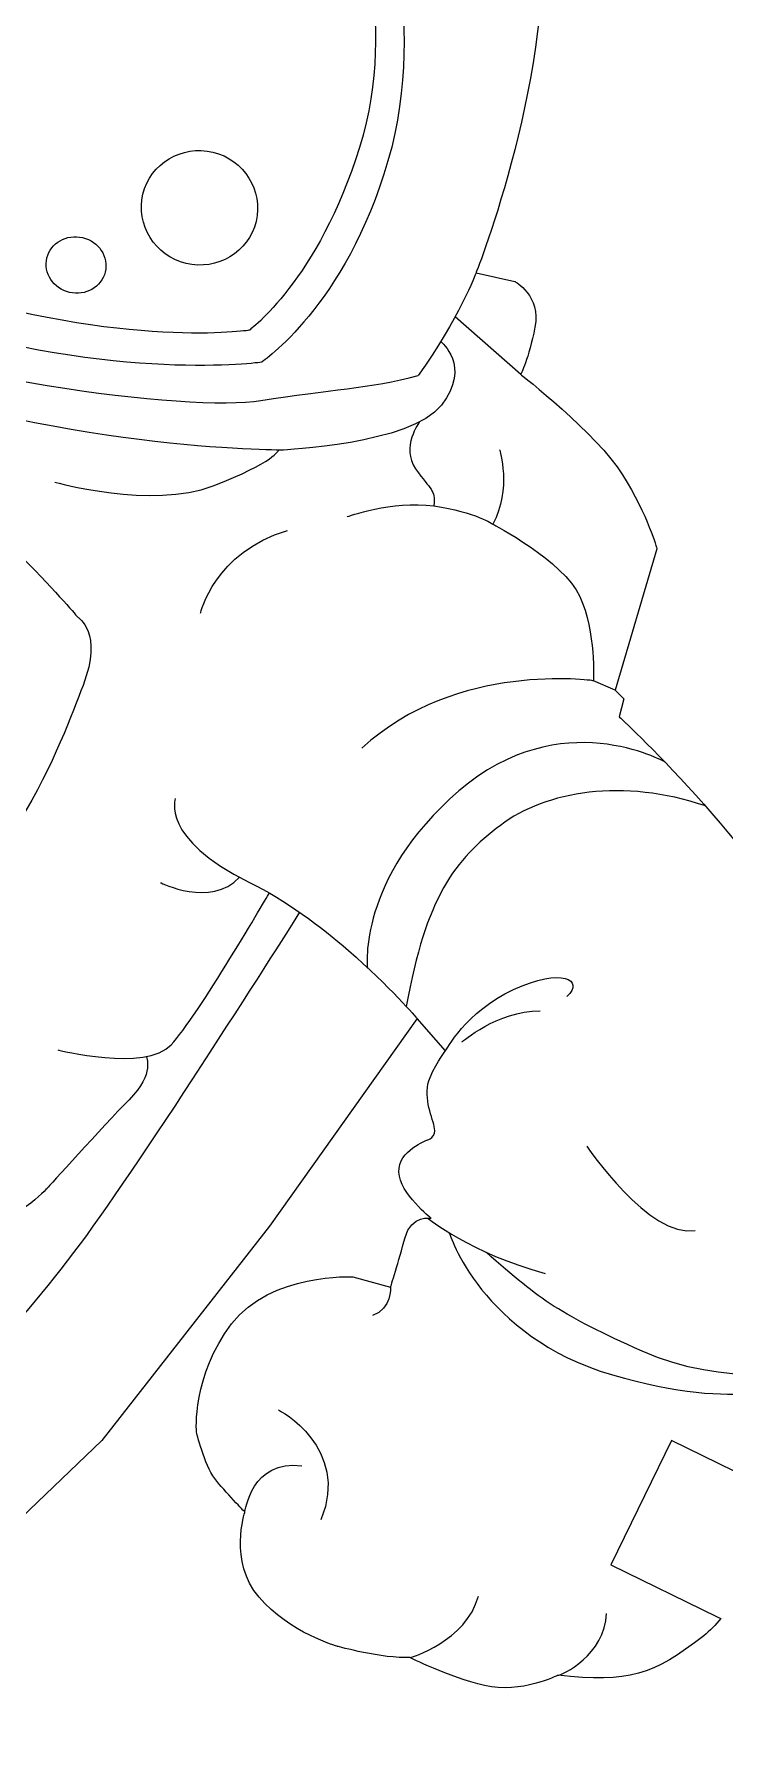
# Model space of a CAD drawing. Header units: centimetres. Extents: x -65 to 125, y -59 to 116.
# Drawn here: x 22.505 to 24.304, y 5.956 to 10.398 of the extents above; entities that cross this region are included whole.
import ezdxf

# ---------------------------------------------------------------- set-up
doc = ezdxf.new("R2010")
doc.units = ezdxf.units.CM
doc.header["$MEASUREMENT"] = 0
doc.layers.add('layer 1', color=7, linetype='Continuous')

msp = doc.modelspace()

# ---------------------------------------------------------------- linework, layer by layer
at = {"layer": 'layer 1', "color": 250, "lineweight": 9}
msp.add_open_spline([(-27.41654, 31.46228), (-27.41654, 31.46228), (26.77014, 31.46228), (26.77014, 31.46228), (26.77014, 31.46228), (26.77014, 31.46228), (26.77014, -20.81939), (26.77014, -20.81939), (26.77014, -20.81939), (26.77014, -20.81939), (-27.41654, -20.81939), (-27.41654, -20.81939), (-27.41654, -20.81939), (-27.41654, -20.81939), (-27.41654, 31.46228), (-27.41654, 31.46228)], degree=3, knots=[0, 0, 0, 0, 0.2, 0.2, 0.2, 0.2, 0.4, 0.4, 0.4, 0.4, 0.6, 0.6, 0.6, 0.6, 1, 1, 1, 1], dxfattribs=at)
at = {"layer": 'layer 1', "color": 242, "lineweight": 9}
for points, knots in [([(23.39469, 10.81531), (23.39469, 10.81531), (23.39469, 10.81531), (23.39469, 10.81531), (23.39469, 10.81531), (23.39469, 10.81531), (23.53722, 10.44698), (23.4269, 10.06762)], [0, 0, 0, 0, 0.3333333, 0.3333333, 0.3333333, 0.3333333, 1, 1, 1, 1]), ([(23.32764, 10.74771), (23.32764, 10.74771), (23.32764, 10.74771), (23.32764, 10.74771), (23.32764, 10.74771), (23.32764, 10.74771), (23.4593, 10.44691), (23.35259, 10.10208), (23.35259, 10.10208), (23.35259, 10.10208), (23.35259, 10.10208), (23.35259, 10.10208), (23.35259, 10.10208), (23.24588, 9.75725), (23.06557, 9.62605), (23.06557, 9.62605)], [0, 0, 0, 0, 0.2, 0.2, 0.2, 0.2, 0.4, 0.4, 0.4, 0.4, 0.6, 0.6, 0.6, 0.6, 1, 1, 1, 1]), ([(22.90104, 9.80019), (22.90104, 9.80019), (22.90104, 9.80019), (22.90104, 9.80019), (22.90104, 9.80019), (22.81973, 9.81979), (22.76946, 9.90059), (22.78876, 9.98066), (22.78876, 9.98066), (22.78876, 9.98066), (22.78876, 9.98066), (22.78876, 9.98066), (22.78876, 9.98066), (22.80806, 10.06073), (22.88962, 10.10976), (22.97092, 10.09017)], [0, 0, 0, 0, 0.2, 0.2, 0.2, 0.2, 0.4, 0.4, 0.4, 0.4, 0.6, 0.6, 0.6, 0.6, 1, 1, 1, 1]), ([(23.4269, 10.06762), (23.4269, 10.06762), (23.4269, 10.06762), (23.4269, 10.06762), (23.4269, 10.06762), (23.31659, 9.68826), (23.09744, 9.54282), (23.09744, 9.54282)], [0, 0, 0, 0, 0.3333333, 0.3333333, 0.3333333, 0.3333333, 1, 1, 1, 1]), ([(23.0832, 9.9097), (23.0832, 9.9097), (23.0832, 9.9097), (23.0832, 9.9097), (23.0832, 9.9097), (23.0639, 9.82962), (22.98234, 9.78059), (22.90104, 9.80019)], [0, 0, 0, 0, 0.3333333, 0.3333333, 0.3333333, 0.3333333, 1, 1, 1, 1]), ([(22.53863, 9.81436), (22.53863, 9.81436), (22.53863, 9.81436), (22.53863, 9.81436), (22.53863, 9.81436), (22.54813, 9.85378), (22.58979, 9.87756), (22.63167, 9.86747)], [0, 0, 0, 0, 0.3333333, 0.3333333, 0.3333333, 0.3333333, 1, 1, 1, 1]), ([(22.59727, 9.72471), (22.59727, 9.72471), (22.59727, 9.72471), (22.59727, 9.72471), (22.59727, 9.72471), (22.55538, 9.7348), (22.52913, 9.77495), (22.53863, 9.81436)], [0, 0, 0, 0, 0.3333333, 0.3333333, 0.3333333, 0.3333333, 1, 1, 1, 1]), ([(22.69031, 9.77781), (22.69031, 9.77781), (22.69031, 9.77781), (22.69031, 9.77781), (22.69031, 9.77781), (22.68081, 9.73839), (22.63915, 9.71461), (22.59727, 9.72471)], [0, 0, 0, 0, 0.3333333, 0.3333333, 0.3333333, 0.3333333, 1, 1, 1, 1]), ([(23.06557, 9.62605), (23.06557, 9.62605), (23.06557, 9.62605), (23.06557, 9.62605), (23.06557, 9.62605), (23.06557, 9.62605), (22.74432, 9.57602), (22.23097, 9.73751)], [0, 0, 0, 0, 0.3333333, 0.3333333, 0.3333333, 0.3333333, 1, 1, 1, 1]), ([(21.87362, 9.67961), (21.87362, 9.67961), (21.87362, 9.67961), (21.87362, 9.67961), (21.87362, 9.67961), (22.19959, 9.49955), (22.91628, 9.41297), (23.09578, 9.44287)], [0, 0, 0, 0, 0.3333333, 0.3333333, 0.3333333, 0.3333333, 1, 1, 1, 1]), ([(23.09744, 9.54282), (23.09744, 9.54282), (23.09744, 9.54282), (23.09744, 9.54282), (23.09744, 9.54282), (23.09744, 9.54282), (22.71865, 9.48895), (22.19691, 9.65483)], [0, 0, 0, 0, 0.3333333, 0.3333333, 0.3333333, 0.3333333, 1, 1, 1, 1]), ([(23.15087, 9.31395), (23.15087, 9.31395), (23.15087, 9.31395), (23.15087, 9.31395), (23.15087, 9.31395), (23.15087, 9.31395), (22.54653, 9.31327), (21.99092, 9.5345)], [0, 0, 0, 0, 0.3333333, 0.3333333, 0.3333333, 0.3333333, 1, 1, 1, 1]), ([(23.09578, 9.44287), (23.09578, 9.44287), (23.09578, 9.44287), (23.09578, 9.44287), (23.09578, 9.44287), (23.27529, 9.47277), (23.37934, 9.47365), (23.50566, 9.50812)], [0, 0, 0, 0, 0.3333333, 0.3333333, 0.3333333, 0.3333333, 1, 1, 1, 1]), ([(23.56614, 9.431), (23.56614, 9.431), (23.56614, 9.431), (23.56614, 9.431), (23.56614, 9.431), (23.48715, 9.32849), (23.15087, 9.31395), (23.15087, 9.31395)], [0, 0, 0, 0, 0.3333333, 0.3333333, 0.3333333, 0.3333333, 1, 1, 1, 1]), ([(22.09324, 9.36642), (22.09324, 9.36642), (22.09324, 9.36642), (22.09324, 9.36642), (22.09324, 9.36642), (22.41109, 9.12815), (22.61882, 8.87864), (22.61882, 8.87864)], [0, 0, 0, 0, 0.3333333, 0.3333333, 0.3333333, 0.3333333, 1, 1, 1, 1]), ([(22.9715, 9.22087), (22.9715, 9.22087), (22.9715, 9.22087), (22.9715, 9.22087), (22.9715, 9.22087), (23.13153, 9.2826), (23.14267, 9.31401), (23.14267, 9.31401)], [0, 0, 0, 0, 0.3333333, 0.3333333, 0.3333333, 0.3333333, 1, 1, 1, 1]), ([(23.49896, 9.26485), (23.49896, 9.26485), (23.49896, 9.26485), (23.49896, 9.26485), (23.49896, 9.26485), (23.5384, 9.20814), (23.55032, 9.21352), (23.54653, 9.16841)], [0, 0, 0, 0, 0.3333333, 0.3333333, 0.3333333, 0.3333333, 1, 1, 1, 1]), ([(23.54653, 9.16841), (23.54653, 9.16841), (23.54653, 9.16841), (23.54653, 9.16841), (23.54653, 9.16841), (23.65602, 9.15265), (23.70025, 9.12074), (23.70025, 9.12074)], [0, 0, 0, 0, 0.3333333, 0.3333333, 0.3333333, 0.3333333, 1, 1, 1, 1]), ([(23.70025, 9.12074), (23.70025, 9.12074), (23.70025, 9.12074), (23.70025, 9.12074), (23.70025, 9.12074), (23.70025, 9.12074), (23.88387, 9.02574), (23.9264, 8.93289)], [0, 0, 0, 0, 0.3333333, 0.3333333, 0.3333333, 0.3333333, 1, 1, 1, 1]), ([(23.9264, 8.93289), (23.9264, 8.93289), (23.9264, 8.93289), (23.9264, 8.93289), (23.9264, 8.93289), (23.96892, 8.84003), (23.96193, 8.71309), (23.96193, 8.71309)], [0, 0, 0, 0, 0.3333333, 0.3333333, 0.3333333, 0.3333333, 1, 1, 1, 1]), ([(22.61882, 8.87864), (22.61882, 8.87864), (22.61882, 8.87864), (22.61882, 8.87864), (22.61882, 8.87864), (22.61882, 8.87864), (22.68594, 8.83886), (22.63257, 8.70067)], [0, 0, 0, 0, 0.3333333, 0.3333333, 0.3333333, 0.3333333, 1, 1, 1, 1]), ([(23.96193, 8.71309), (23.96193, 8.71309), (23.96193, 8.71309), (23.96193, 8.71309), (23.96193, 8.71309), (23.96193, 8.71309), (23.6051, 8.76481), (23.3591, 8.53734)], [0, 0, 0, 0, 0.3333333, 0.3333333, 0.3333333, 0.3333333, 1, 1, 1, 1]), ([(22.63257, 8.70067), (22.63257, 8.70067), (22.63257, 8.70067), (22.63257, 8.70067), (22.63257, 8.70067), (22.5792, 8.56249), (22.435, 8.14527), (22.06758, 7.9624)], [0, 0, 0, 0, 0.3333333, 0.3333333, 0.3333333, 0.3333333, 1, 1, 1, 1]), ([(23.61155, 8.42606), (23.61155, 8.42606), (23.61155, 8.42606), (23.61155, 8.42606), (23.61155, 8.42606), (23.34636, 8.19731), (23.37328, 7.96614), (23.37328, 7.96614)], [0, 0, 0, 0, 0.3333333, 0.3333333, 0.3333333, 0.3333333, 1, 1, 1, 1]), ([(23.71971, 8.33626), (23.71971, 8.33626), (23.71971, 8.33626), (23.71971, 8.33626), (23.71971, 8.33626), (23.60139, 8.24678), (23.52544, 8.14971), (23.47469, 7.86442)], [0, 0, 0, 0, 0.3333333, 0.3333333, 0.3333333, 0.3333333, 1, 1, 1, 1]), ([(23.06603, 8.18784), (23.06603, 8.18784), (23.06603, 8.18784), (23.06603, 8.18784), (23.06603, 8.18784), (23.16112, 8.14096), (23.251, 8.07364), (23.32422, 8.01022)], [0, 0, 0, 0, 0.3333333, 0.3333333, 0.3333333, 0.3333333, 1, 1, 1, 1]), ([(22.86259, 7.76484), (22.86259, 7.76484), (22.86259, 7.76484), (22.86259, 7.76484), (22.86259, 7.76484), (22.92932, 7.83609), (23.11776, 8.16013), (23.11776, 8.16013)], [0, 0, 0, 0, 0.3333333, 0.3333333, 0.3333333, 0.3333333, 1, 1, 1, 1]), ([(23.32422, 8.01022), (23.32422, 8.01022), (23.32422, 8.01022), (23.32422, 8.01022), (23.32422, 8.01022), (23.43128, 7.91748), (23.50273, 7.83306), (23.50273, 7.83306)], [0, 0, 0, 0, 0.3333333, 0.3333333, 0.3333333, 0.3333333, 1, 1, 1, 1]), ([(23.75402, 7.90865), (23.75402, 7.90865), (23.75402, 7.90865), (23.75402, 7.90865), (23.75402, 7.90865), (23.87901, 7.96703), (23.94052, 7.93333), (23.89246, 7.89062)], [0, 0, 0, 0, 0.3333333, 0.3333333, 0.3333333, 0.3333333, 1, 1, 1, 1]), ([(22.7525, 7.62143), (22.7525, 7.62143), (22.7525, 7.62143), (22.7525, 7.62143), (22.7525, 7.62143), (22.68381, 7.55184), (22.54019, 7.39173), (22.54019, 7.39173)], [0, 0, 0, 0, 0.3333333, 0.3333333, 0.3333333, 0.3333333, 1, 1, 1, 1]), ([(22.54019, 7.39173), (22.54019, 7.39173), (22.54019, 7.39173), (22.54019, 7.39173), (22.54019, 7.39173), (22.54019, 7.39173), (22.44973, 7.29553), (22.36544, 7.29342)], [0, 0, 0, 0, 0.3333333, 0.3333333, 0.3333333, 0.3333333, 1, 1, 1, 1]), ([(22.64141, 7.26822), (22.64141, 7.26822), (22.64141, 7.26822), (22.64141, 7.26822), (22.64141, 7.26822), (22.46537, 7.02743), (22.26089, 6.82535), (22.26089, 6.82535)], [0, 0, 0, 0, 0.3333333, 0.3333333, 0.3333333, 0.3333333, 1, 1, 1, 1]), ([(24.08866, 6.96651), (24.08866, 6.96651), (24.08866, 6.96651), (24.08866, 6.96651), (24.08866, 6.96651), (23.87693, 7.06239), (23.82604, 7.09607), (23.68288, 7.2243)], [0, 0, 0, 0, 0.3333333, 0.3333333, 0.3333333, 0.3333333, 1, 1, 1, 1]), ([(24.01127, 6.90492), (24.01127, 6.90492), (24.01127, 6.90492), (24.01127, 6.90492), (24.01127, 6.90492), (24.35298, 6.80486), (24.48559, 6.88501), (24.48559, 6.88501)], [0, 0, 0, 0, 0.3333333, 0.3333333, 0.3333333, 0.3333333, 1, 1, 1, 1])]:
    msp.add_open_spline(points, degree=3, knots=knots, dxfattribs=at)
at = {"layer": 'layer 1', "color": 142, "lineweight": 9}
for points in [[(23.82378, 10.73025), (23.82378, 10.73025), (23.82378, 10.73025), (23.82378, 10.73025), (23.82378, 10.73025), (23.86906, 10.31103), (23.65634, 9.77577), (23.65634, 9.77577)], [(23.65634, 9.77577), (23.65634, 9.77577), (23.65634, 9.77577), (23.65634, 9.77577), (23.65634, 9.77577), (23.65634, 9.77577), (23.75711, 9.75325), (23.75711, 9.75325)], [(23.75711, 9.75325), (23.75711, 9.75325), (23.75711, 9.75325), (23.75711, 9.75325), (23.75711, 9.75325), (23.75711, 9.75325), (23.82604, 9.71598), (23.80976, 9.63376)], [(23.80976, 9.63376), (23.80976, 9.63376), (23.80976, 9.63376), (23.80976, 9.63376), (23.80976, 9.63376), (23.79347, 9.55154), (23.77254, 9.51115), (23.77254, 9.51115)], [(23.77254, 9.51115), (23.77254, 9.51115), (23.77254, 9.51115), (23.77254, 9.51115), (23.77254, 9.51115), (23.77254, 9.51115), (23.97181, 9.35632), (24.03812, 9.24948)], [(24.03812, 9.24948), (24.03812, 9.24948), (24.03812, 9.24948), (24.03812, 9.24948), (24.03812, 9.24948), (24.1044, 9.14264), (24.12739, 9.05685), (24.12739, 9.05685)], [(24.12739, 9.05685), (24.12739, 9.05685), (24.12739, 9.05685), (24.12739, 9.05685), (24.12739, 9.05685), (24.12739, 9.05685), (24.01866, 8.6889), (24.01866, 8.6889)], [(24.01866, 8.6889), (24.01866, 8.6889), (24.01866, 8.6889), (24.01866, 8.6889), (24.01866, 8.6889), (24.01866, 8.6889), (24.04083, 8.66584), (24.04083, 8.66584)], [(24.04083, 8.66584), (24.04083, 8.66584), (24.04083, 8.66584), (24.04083, 8.66584), (24.04083, 8.66584), (24.04083, 8.66584), (24.02899, 8.61913), (24.02899, 8.61913)], [(24.02899, 8.61913), (24.02899, 8.61913), (24.02899, 8.61913), (24.02899, 8.61913), (24.02899, 8.61913), (24.02899, 8.61913), (24.38485, 8.29379), (24.55655, 7.96328)], [(23.50273, 7.83306), (23.50273, 7.83306), (23.50273, 7.83306), (23.50273, 7.83306), (23.50273, 7.83306), (23.50273, 7.83306), (23.1186, 7.29191), (23.1186, 7.29191)], [(23.5769, 7.74909), (23.5769, 7.74909), (23.5769, 7.74909), (23.5769, 7.74909), (23.5769, 7.74909), (23.5769, 7.74909), (23.50273, 7.83306), (23.50273, 7.83306)], [(23.53658, 7.67975), (23.53658, 7.67975), (23.53658, 7.67975), (23.53658, 7.67975), (23.53658, 7.67975), (23.55651, 7.72569), (23.5769, 7.74909), (23.5769, 7.74909)], [(23.54756, 7.55142), (23.54756, 7.55142), (23.54756, 7.55142), (23.54756, 7.55142), (23.54756, 7.55142), (23.54049, 7.58086), (23.51666, 7.6338), (23.53658, 7.67975)], [(23.52906, 7.51635), (23.52906, 7.51635), (23.52906, 7.51635), (23.52906, 7.51635), (23.52906, 7.51635), (23.52906, 7.51635), (23.55462, 7.52198), (23.54756, 7.55142)], [(23.45534, 7.43323), (23.45534, 7.43323), (23.45534, 7.43323), (23.45534, 7.43323), (23.45534, 7.43323), (23.45304, 7.48983), (23.52906, 7.51635), (23.52906, 7.51635)], [(23.53954, 7.31267), (23.53954, 7.31267), (23.53954, 7.31267), (23.53954, 7.31267), (23.53954, 7.31267), (23.53954, 7.31267), (23.45763, 7.37662), (23.45534, 7.43323)], [(23.1186, 7.29191), (23.1186, 7.29191), (23.1186, 7.29191), (23.1186, 7.29191), (23.1186, 7.29191), (23.1186, 7.29191), (22.68202, 6.73393), (22.68202, 6.73393)], [(23.47137, 7.26243), (23.47137, 7.26243), (23.47137, 7.26243), (23.47137, 7.26243), (23.47137, 7.26243), (23.48783, 7.32337), (23.53954, 7.31267), (23.53954, 7.31267)], [(23.43365, 7.13286), (23.43365, 7.13286), (23.43365, 7.13286), (23.43365, 7.13286), (23.43365, 7.13286), (23.43365, 7.13286), (23.45492, 7.20149), (23.47137, 7.26243)], [(23.01946, 7.03737), (23.01946, 7.03737), (23.01946, 7.03737), (23.01946, 7.03737), (23.01946, 7.03737), (23.12267, 7.17181), (23.33576, 7.15998), (23.33576, 7.15998)], [(23.33576, 7.15998), (23.33576, 7.15998), (23.33576, 7.15998), (23.33576, 7.15998), (23.33576, 7.15998), (23.33576, 7.15998), (23.43365, 7.13286), (23.43365, 7.13286)], [(22.92807, 6.7561), (22.92807, 6.7561), (22.92807, 6.7561), (22.92807, 6.7561), (22.92807, 6.7561), (22.92807, 6.7561), (22.91625, 6.90293), (23.01946, 7.03737)], [(22.97556, 6.63489), (22.97556, 6.63489), (22.97556, 6.63489), (22.97556, 6.63489), (22.97556, 6.63489), (22.94911, 6.66959), (22.92807, 6.7561), (22.92807, 6.7561)], [(22.68202, 6.73393), (22.68202, 6.73393), (22.68202, 6.73393), (22.68202, 6.73393), (22.68202, 6.73393), (22.68202, 6.73393), (22.47199, 6.53319), (22.47199, 6.53319)], [(24.16522, 6.73359), (24.16522, 6.73359), (24.16522, 6.73359), (24.16522, 6.73359), (24.16522, 6.73359), (24.16522, 6.73359), (24.0073, 6.41008), (24.0073, 6.41008)], [(23.05422, 6.54749), (23.05422, 6.54749), (23.05422, 6.54749), (23.05422, 6.54749), (23.05422, 6.54749), (23.05422, 6.54749), (23.00201, 6.60019), (22.97556, 6.63489)], [(23.09101, 6.32561), (23.09101, 6.32561), (23.09101, 6.32561), (23.09101, 6.32561), (23.09101, 6.32561), (23.01133, 6.41857), (23.05422, 6.54749), (23.05422, 6.54749)], [(24.0073, 6.41008), (24.0073, 6.41008), (24.0073, 6.41008), (24.0073, 6.41008), (24.0073, 6.41008), (24.0073, 6.41008), (24.28445, 6.27479), (24.28445, 6.27479)], [(23.2955, 6.19726), (23.2955, 6.19726), (23.2955, 6.19726), (23.2955, 6.19726), (23.2955, 6.19726), (23.2955, 6.19726), (23.17068, 6.23265), (23.09101, 6.32561)], [(24.28445, 6.27479), (24.28445, 6.27479), (24.28445, 6.27479), (24.28445, 6.27479), (24.28445, 6.27479), (24.28445, 6.27479), (24.29344, 6.27041), (24.29344, 6.27041)], [(24.24925, 6.2253), (24.24925, 6.2253), (24.24925, 6.2253), (24.24925, 6.2253), (24.24925, 6.2253), (24.11572, 6.12177), (24.05551, 6.10206), (23.86919, 6.12219)], [(23.67869, 6.09547), (23.67869, 6.09547), (23.67869, 6.09547), (23.67869, 6.09547), (23.67869, 6.09547), (23.58319, 6.1179), (23.4844, 6.16826), (23.4844, 6.16826)]]:
    msp.add_open_spline(points, degree=3, knots=[0, 0, 0, 0, 0.3333333, 0.3333333, 0.3333333, 0.3333333, 1, 1, 1, 1], dxfattribs=at)
at = {"layer": 'layer 1', "color": 242, "lineweight": 9}
for points in [[(22.97092, 10.09017), (23.05223, 10.07057), (23.1025, 9.98977), (23.0832, 9.9097)], [(22.63167, 9.86747), (22.67356, 9.85737), (22.69981, 9.81723), (22.69031, 9.77781)], [(23.65634, 9.77577), (23.65634, 9.77577), (23.61044, 9.65397), (23.50566, 9.50812)], [(23.77254, 9.51115), (23.77254, 9.51115), (23.60181, 9.66135), (23.60181, 9.66135)], [(23.5643, 9.5964), (23.5643, 9.5964), (23.64513, 9.53351), (23.56614, 9.431)], [(23.50908, 9.38731), (23.50908, 9.38731), (23.45953, 9.32156), (23.49896, 9.26485)], [(23.71753, 9.31483), (23.71753, 9.31483), (23.74956, 9.21271), (23.70025, 9.12074)], [(22.55959, 9.23046), (22.55959, 9.23046), (22.81147, 9.15913), (22.9715, 9.22087)], [(23.32026, 9.14034), (23.32026, 9.14034), (23.43704, 9.18418), (23.54653, 9.16841)], [(22.93871, 8.8889), (22.93871, 8.8889), (22.97465, 9.04782), (23.16533, 9.10453)], [(24.01866, 8.6889), (24.01866, 8.6889), (23.96193, 8.71309), (23.96193, 8.71309)], [(24.14796, 8.50154), (24.14796, 8.50154), (23.87673, 8.65481), (23.61155, 8.42606)], [(24.25349, 8.38694), (24.03974, 8.4597), (23.83804, 8.42575), (23.71971, 8.33626)], [(22.87329, 8.40659), (22.87329, 8.40659), (22.83187, 8.30328), (23.06603, 8.18784)], [(22.83452, 8.187), (22.83452, 8.187), (22.96493, 8.1203), (23.03984, 8.2013)], [(23.19662, 8.10992), (23.19662, 8.10992), (22.81745, 7.50901), (22.64141, 7.26822)], [(23.5769, 7.74909), (23.5769, 7.74909), (23.62902, 7.85026), (23.75402, 7.90865)], [(23.61966, 7.77228), (23.61966, 7.77228), (23.7097, 7.85206), (23.82322, 7.85303)], [(22.56664, 7.7512), (22.56664, 7.7512), (22.79586, 7.69359), (22.86259, 7.76484)], [(22.79659, 7.73405), (22.79659, 7.73405), (22.82119, 7.69102), (22.7525, 7.62143)], [(23.94473, 7.50038), (23.94473, 7.50038), (24.10818, 7.25801), (24.22707, 7.28128)], [(23.53004, 7.31339), (23.53004, 7.31339), (23.64379, 7.22125), (23.83651, 7.16889)], [(23.5864, 7.27517), (23.5864, 7.27517), (23.66956, 7.00497), (24.01127, 6.90492)], [(23.43365, 7.13286), (23.43365, 7.13286), (23.43691, 7.07756), (23.38642, 7.05904)], [(24.53918, 6.91422), (24.53918, 6.91422), (24.30039, 6.87063), (24.08866, 6.96651)], [(23.14198, 6.81347), (23.14198, 6.81347), (23.32953, 6.71516), (23.25237, 6.52724)], [(23.05422, 6.54749), (23.05422, 6.54749), (23.07238, 6.68628), (23.20248, 6.66791)], [(23.4844, 6.16826), (23.4844, 6.16826), (23.63152, 6.21049), (23.66224, 6.32818)], [(23.86918, 6.12219), (23.87778, 6.12128), (23.99382, 6.17628), (23.99598, 6.28315)]]:
    msp.add_open_spline(points, degree=3, dxfattribs=at)
at = {"layer": 'layer 1', "color": 142, "lineweight": 9}
for points in [[(24.4103, 6.61396), (24.4103, 6.61396), (24.16522, 6.73359), (24.16522, 6.73359)], [(24.29344, 6.27041), (24.28018, 6.25323), (24.2655, 6.23791), (24.24925, 6.2253)], [(23.4844, 6.16826), (23.41403, 6.16515), (23.2955, 6.19726), (23.2955, 6.19726)], [(23.86918, 6.12219), (23.86918, 6.12219), (23.77418, 6.07305), (23.67869, 6.09547)]]:
    msp.add_open_spline(points, degree=3, dxfattribs=at)

doc.saveas('drawing.dxf')
